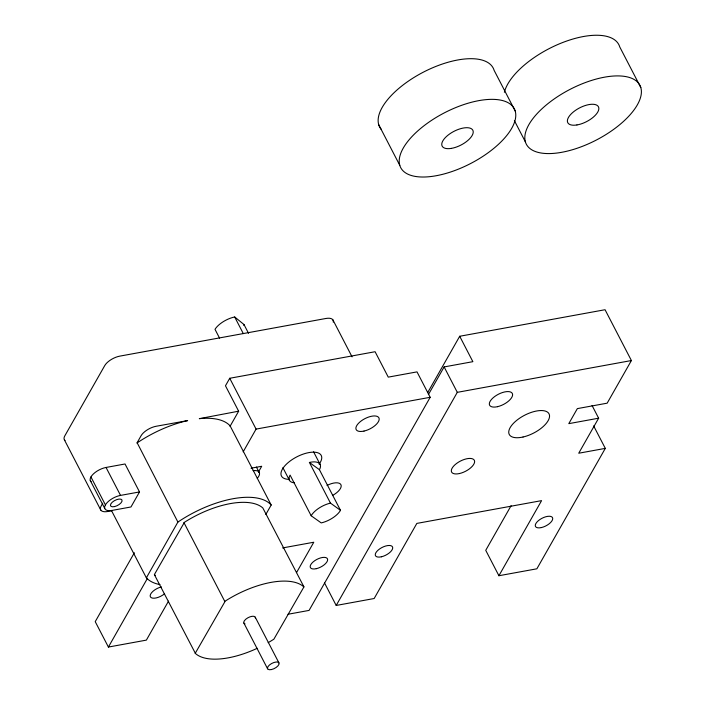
<?xml version="1.0" encoding="UTF-8"?>
<svg xmlns="http://www.w3.org/2000/svg" width="705" height="705" viewBox="0 0 705 705"><rect width="100%" height="100%" fill="white"/><g stroke="black" fill="none" stroke-linecap="round" stroke-linejoin="round"><path stroke-width="1.06" d="M258.506 471.909L261.705 466.269L251.05 468.217M102.736 503.229L101.176 505.97A12.796 5.711 -27.4 0 0 107.759 511.495L111.972 510.684M136.937 443.04L141.079 435.743A12.796 5.711 -27.4 0 1 156.202 426.252L187.645 420.603A72.597 32.395 -27.4 0 0 137.202 442.855L177.898 522.061L146.384 577.809A72.597 32.395 -27.4 0 0 159.982 584.595M91.095 481.682A12.796 5.711 -27.4 0 1 93.395 473.927A12.796 5.711 -27.4 0 1 106.05 467.459L125.032 463.987L139.519 491.94L130.98 506.965L111.998 510.429A12.796 5.711 -27.4 0 1 105.424 504.903L90.936 476.95M287.984 614.258L309.081 610.407L430.182 397.294L417.007 371.879L388.261 377.131L375.095 351.724L229.733 378.277L225.468 385.785L238.643 411.2L230.015 426.384M134.373 552.764L95.228 621.651L108.403 647.058L146.367 640.122L168.513 601.145M108.403 647.058L147.504 578.25M257.237 648.309A64.278 28.685 -27.4 0 1 195.461 653.509L154.36 574.601L184.428 522.308A64.278 28.685 -27.4 0 1 262.842 507.979L303.943 586.886L273.875 639.188A64.278 28.685 -27.4 0 1 268.173 642.643M243.172 451.834L256.082 429.098L430.182 397.294M265.829 514.456L271.187 505.027L230.121 425.89A72.597 32.395 -27.4 0 0 199.312 418.664L238.643 411.191M195.188 653.376L225.256 601.074A64.278 28.685 -27.4 0 1 303.679 586.754L303.943 586.886M296.505 572.654L313.787 542.233L282.608 547.935M427.697 392.588L459.704 336.267L605.057 309.724L631.398 360.546L607.172 403.172L577.342 408.618L568.794 423.652L598.633 418.197L592.05 405.481M428.376 394.641L444.132 366.926L472.87 361.674L459.704 336.267M324.547 582.973L336.197 605.454L457.298 392.341L631.398 360.546M511.125 505.644L485.736 550.323L498.911 575.729L536.875 568.803L605.304 448.38L593.645 425.899M498.911 575.729L541.59 500.629L416.84 523.41L374.161 598.519L336.197 605.454M598.633 418.197L578.726 453.227L605.304 448.38M177.898 522.061L178.171 521.885A72.597 32.395 -27.4 0 1 271.09 504.912L271.187 505.027M105.424 504.903A12.796 5.711 -27.4 0 1 120.537 495.403L139.519 491.94M294.434 482.81A17.273 7.702 -27.4 0 1 290.09 475.108L311.169 515.76L321.233 522.916A17.273 7.702 -27.4 0 0 340.497 510.341L319.418 469.68L309.398 462.454L330.469 503.114L340.497 510.341M219.563 338.127L215.007 329.332A17.273 7.702 -27.4 0 1 234.686 316.977L243.983 324.52L248.539 333.315M640.81 87.561A63.961 28.535 -27.4 0 0 547.106 104.305A63.961 28.535 -27.4 0 0 561.427 152.359A63.961 28.535 -27.4 0 0 640.81 87.561L619.739 46.909A63.961 28.535 -27.4 0 0 562.132 42.732A63.961 28.535 -27.4 0 0 504.375 92.276M515.188 111.002A63.961 28.535 -27.4 0 0 421.493 127.746A63.961 28.535 -27.4 0 0 435.805 175.801A63.961 28.535 -27.4 0 0 515.188 111.002L494.117 70.35A63.961 28.535 -27.4 0 0 422.797 72.448A63.961 28.535 -27.4 0 0 381.273 129.394M514.377 120.625L525.419 141.916M378.726 124.706L399.797 165.358M444.132 366.926L457.298 392.341M332.883 319.841L352.068 356.853M313.575 451.808L320.114 464.419M234.686 316.977L243.295 333.588M282.899 467.679L289.438 480.299M229.733 378.277L256.082 429.098M256.417 467.045L259.414 472.826M255.245 617.183L278.951 662.92M243.886 623.07L267.6 668.807M183.926 522.581L224.754 601.347M106.05 467.459L120.537 495.403M111.39 510.376L146.287 577.695M90.249 480.44L104.737 508.393M64.472 439.999L100.824 510.129M327.023 485.437A12.796 5.711 -27.4 0 1 340.885 484.626A12.796 5.711 -27.4 0 1 332.469 495.474M289.499 479.347A22.384 9.985 -27.4 0 1 284.344 466.402A22.384 9.985 -27.4 0 1 312.024 452.205A22.384 9.985 -27.4 0 1 319.101 464.163M164.582 593.733A9.597 4.283 -27.4 0 1 150.35 596.747A9.597 4.283 -27.4 0 1 161.383 586.921M333.262 322.132A12.796 5.711 -27.4 0 0 325.948 318.475L119.85 356.122A12.796 5.711 -27.4 0 0 104.728 365.613L64.825 435.84A12.796 5.711 -27.4 0 0 64.983 440.563M311.169 515.76A17.273 7.702 -27.4 0 1 330.469 503.114M309.398 462.454A17.273 7.702 -27.4 0 1 319.418 469.68M155.444 575.421A64.278 28.685 -27.4 0 1 155.029 575.086M245.005 623.881A6.398 2.855 -27.4 0 1 247.737 617.871A6.398 2.855 -27.4 0 1 255.395 617.941M253.086 470.64A12.796 5.711 -27.4 0 1 257.263 478.325M243.983 324.52A17.273 7.702 -27.4 0 1 243.525 325.234M576.928 124.952A17.273 7.702 -27.4 0 0 598.739 107.574A17.273 7.702 -27.4 0 0 573.676 111.698A17.273 7.702 -27.4 0 0 576.928 124.952M451.315 148.394A17.273 7.702 -27.4 0 0 473.117 131.015A17.273 7.702 -27.4 0 0 448.054 135.14A17.273 7.702 -27.4 0 0 451.315 148.394M497.474 406.688A12.796 5.711 -27.4 0 0 512.332 393.487A12.796 5.711 -27.4 0 0 493.059 397.849A12.796 5.711 -27.4 0 0 497.474 406.688M459.475 473.54A12.796 5.711 -27.4 0 0 474.35 460.339A12.796 5.711 -27.4 0 0 455.086 464.674A12.796 5.711 -27.4 0 0 459.475 473.54M381.361 556.8A9.597 4.283 -27.4 0 0 392.518 546.904A9.597 4.283 -27.4 0 0 378.074 550.156A9.597 4.283 -27.4 0 0 381.361 556.8M523.039 437.012A22.384 9.985 -27.4 0 0 549.063 413.914A22.384 9.985 -27.4 0 0 515.346 421.511A22.384 9.985 -27.4 0 0 523.039 437.012M541.361 527.578A9.597 4.283 -27.4 0 0 552.526 517.682A9.597 4.283 -27.4 0 0 538.082 520.933A9.597 4.283 -27.4 0 0 541.361 527.578M364.009 431.072A12.796 5.711 -27.4 0 0 378.92 417.88A12.796 5.711 -27.4 0 0 359.673 422.18A12.796 5.711 -27.4 0 0 364.009 431.072M316.281 568.688A9.597 4.283 -27.4 0 0 327.437 558.792A9.597 4.283 -27.4 0 0 312.994 562.044A9.597 4.283 -27.4 0 0 316.281 568.688M271.425 669.565A6.398 2.855 -27.4 0 0 278.986 662.991A6.398 2.855 -27.4 0 0 269.407 665.044A6.398 2.855 -27.4 0 0 271.425 669.565M114.571 506.587A6.398 2.855 -27.4 0 0 121.947 499.977A6.398 2.855 -27.4 0 0 112.289 502.198A6.398 2.855 -27.4 0 0 114.571 506.587"/></g></svg>
